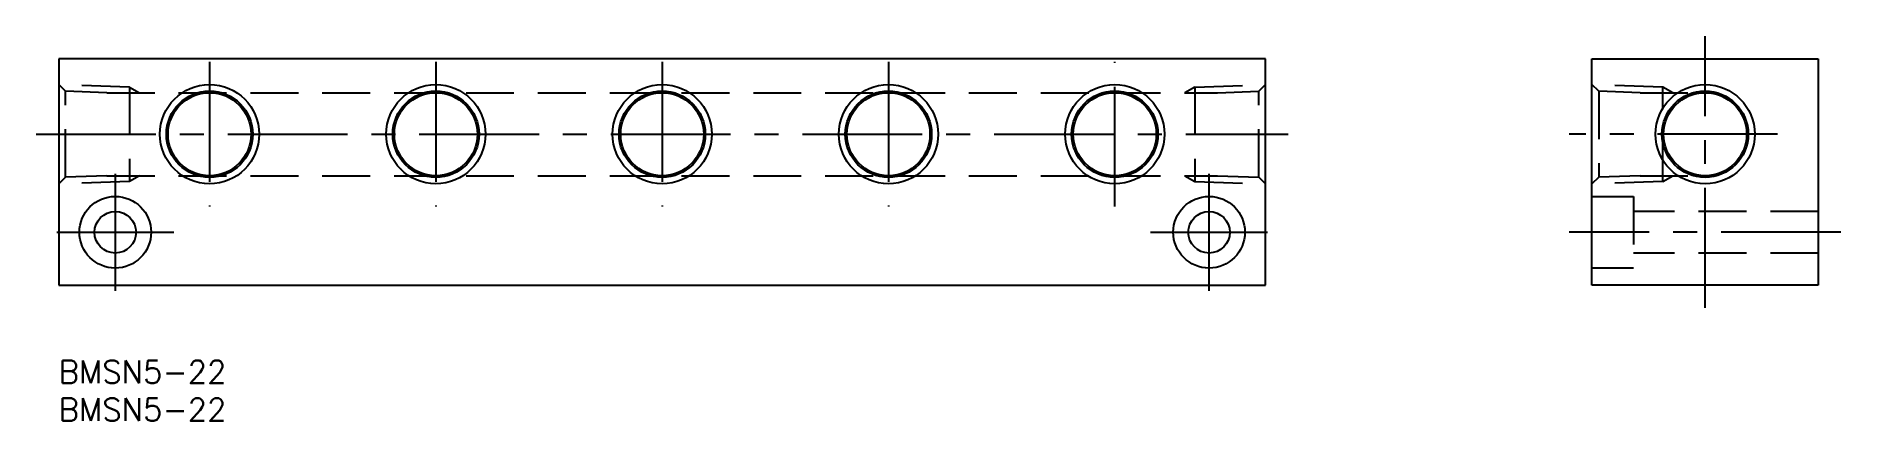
# Model space of a CAD drawing. Extents: x -3 to 236, y -8 to 43.
import ezdxf

# ---------------------------------------------------------------- set-up
doc = ezdxf.new("R2010")
doc.units = 0
doc.header["$LTSCALE"] = 0.5
doc.linetypes.add('CENTER', pattern=[50.8, 31.75, -6.35, 6.35, -6.35])
doc.linetypes.add('DASHED', pattern=[19.05, 12.7, -6.35])
for name, color, linetype in [('MSM_CENTER', 1, 'CENTER'), ('MSM_CONTINUOUS', 7, 'CONTINUOUS'), ('MSM_DASHED', 4, 'DASHED'), ('MSM_NARROW', 5, 'CONTINUOUS'), ('MSM_PART_NUMBER', 7, 'CONTINUOUS')]:
    doc.layers.add(name, color=color, linetype=linetype)
doc.styles.get("Standard").update_dxf_attribs({"font": 'txt.shx', "height": 3, "bigfont": 'bigfont.shx'})

# ---------------------------------------------------------------- blocks, each defined once
blk = doc.blocks.new('*U8')
at = {"layer": 'MSM_PART_NUMBER'}
blk.add_text('BMSN5-22', height=3, dxfattribs=at).set_placement((0, -3))
blk = doc.blocks.new('*U9')
at = {"layer": 'MSM_PART_NUMBER'}
blk.add_text('BMSN5-22', height=3, dxfattribs=at).set_placement((0, -8))

msp = doc.modelspace()

# ---------------------------------------------------------------- linework, layer by layer
at = {"layer": 'MSM_CENTER'}
for p, q in [((218.26, 7), (218.26, 43)), ((20, 39.58), (20, 20.42)), ((50, 39.58), (50, 20.42)), ((80, 39.58), (80, 20.42)), ((110, 39.58), (110, 20.42)), ((140, 20.42), (140, 39.58)), ((-3, 30), (163, 30)), ((227.84, 30), (200.26, 30)), ((7.5, 24.75), (7.5, 9.25)), ((152.5, 9.25), (152.5, 24.75)), ((-0.25, 17), (15.25, 17)), ((144.75, 17), (160.25, 17)), ((236.26, 17), (200.26, 17))]:
    msp.add_line(p, q, dxfattribs=at)
at = {"layer": 'MSM_CONTINUOUS'}
for p, q in [((160, 40), (0, 40)), ((0, 40), (0, 10)), ((160, 10), (160, 40)), ((203.26, 40), (233.26, 40)), ((203.26, 10), (203.26, 40)), ((233.26, 40), (233.26, 10)), ((45.5, 25.4), (45.5, 25.4)), ((80, 25.4), (80, 25.4)), ((0, 10), (160, 10)), ((233.26, 10), (203.26, 10))]:
    msp.add_line(p, q, dxfattribs=at)
for centre, radius in [((20, 30), 5.72), ((20, 30), 5.5), ((50, 30), 5.72), ((50, 30), 5.5), ((80, 30), 5.72), ((80, 30), 5.5), ((110, 30), 5.72), ((110, 30), 5.5), ((140, 30), 5.72), ((140, 30), 5.5), ((218.26, 30), 5.72), ((218.26, 30), 5.5), ((7.5, 17), 4.75), ((152.5, 17), 4.75), ((7.5, 17), 2.75), ((152.5, 17), 2.75)]:
    msp.add_circle(centre, radius, dxfattribs=at)
at = {"layer": 'MSM_DASHED'}
for p, q in [((9.4, 36.25), (0, 36.58)), ((0.89, 35.69), (0, 36.58)), ((9.4, 36.25), (9.4, 23.75)), ((9.4, 36.25), (10.7, 35.5)), ((150.6, 36.25), (149.3, 35.5)), ((150.6, 36.25), (160, 36.58)), ((150.6, 36.25), (150.6, 23.75)), ((159.11, 35.69), (160, 36.58)), ((204.15, 35.69), (203.26, 36.58)), ((212.66, 36.25), (203.26, 36.58)), ((213.96, 35.5), (212.66, 36.25)), ((212.66, 23.75), (212.66, 36.25)), ((0.89, 24.31), (0.89, 35.69)), ((6.37, 35.5), (0.89, 35.69)), ((6.37, 35.5), (153.63, 35.5)), ((153.63, 35.5), (159.11, 35.69)), ((159.11, 24.31), (159.11, 35.69)), ((209.63, 35.5), (204.15, 35.69)), ((204.15, 35.69), (204.15, 24.31)), ((209.63, 35.5), (218.26, 35.5)), ((0.89, 24.31), (0, 23.42)), ((6.37, 24.5), (0.89, 24.31)), ((6.37, 24.5), (153.63, 24.5)), ((10.7, 24.5), (9.4, 23.75)), ((149.3, 24.5), (150.6, 23.75)), ((153.63, 24.5), (159.11, 24.31)), ((159.11, 24.31), (160, 23.42)), ((204.15, 24.31), (203.26, 23.42)), ((209.63, 24.5), (204.15, 24.31)), ((209.63, 24.5), (218.26, 24.5)), ((212.66, 23.75), (213.96, 24.5)), ((9.4, 23.75), (0, 23.42)), ((150.6, 23.75), (160, 23.42)), ((212.66, 23.75), (203.26, 23.42)), ((203.26, 21.75), (208.76, 21.75)), ((208.76, 21.75), (208.76, 12.25)), ((233.26, 19.75), (208.76, 19.75)), ((208.76, 12.25), (203.26, 12.25)), ((233.26, 14.25), (208.76, 14.25))]:
    msp.add_line(p, q, dxfattribs=at)
at = {"layer": 'MSM_NARROW'}
for centre in [(20, 30), (50, 30), (80, 30), (110, 30), (140, 30), (218.26, 30)]:
    msp.add_circle(centre, 6.58, dxfattribs=at)

# ---------------------------------------------------------------- block references
at = {"layer": 'MSM_CONTINUOUS'}
for name in ['*U8', '*U9']:
    msp.add_blockref(name, (0, 0), dxfattribs=at)

doc.saveas('drawing.dxf')
